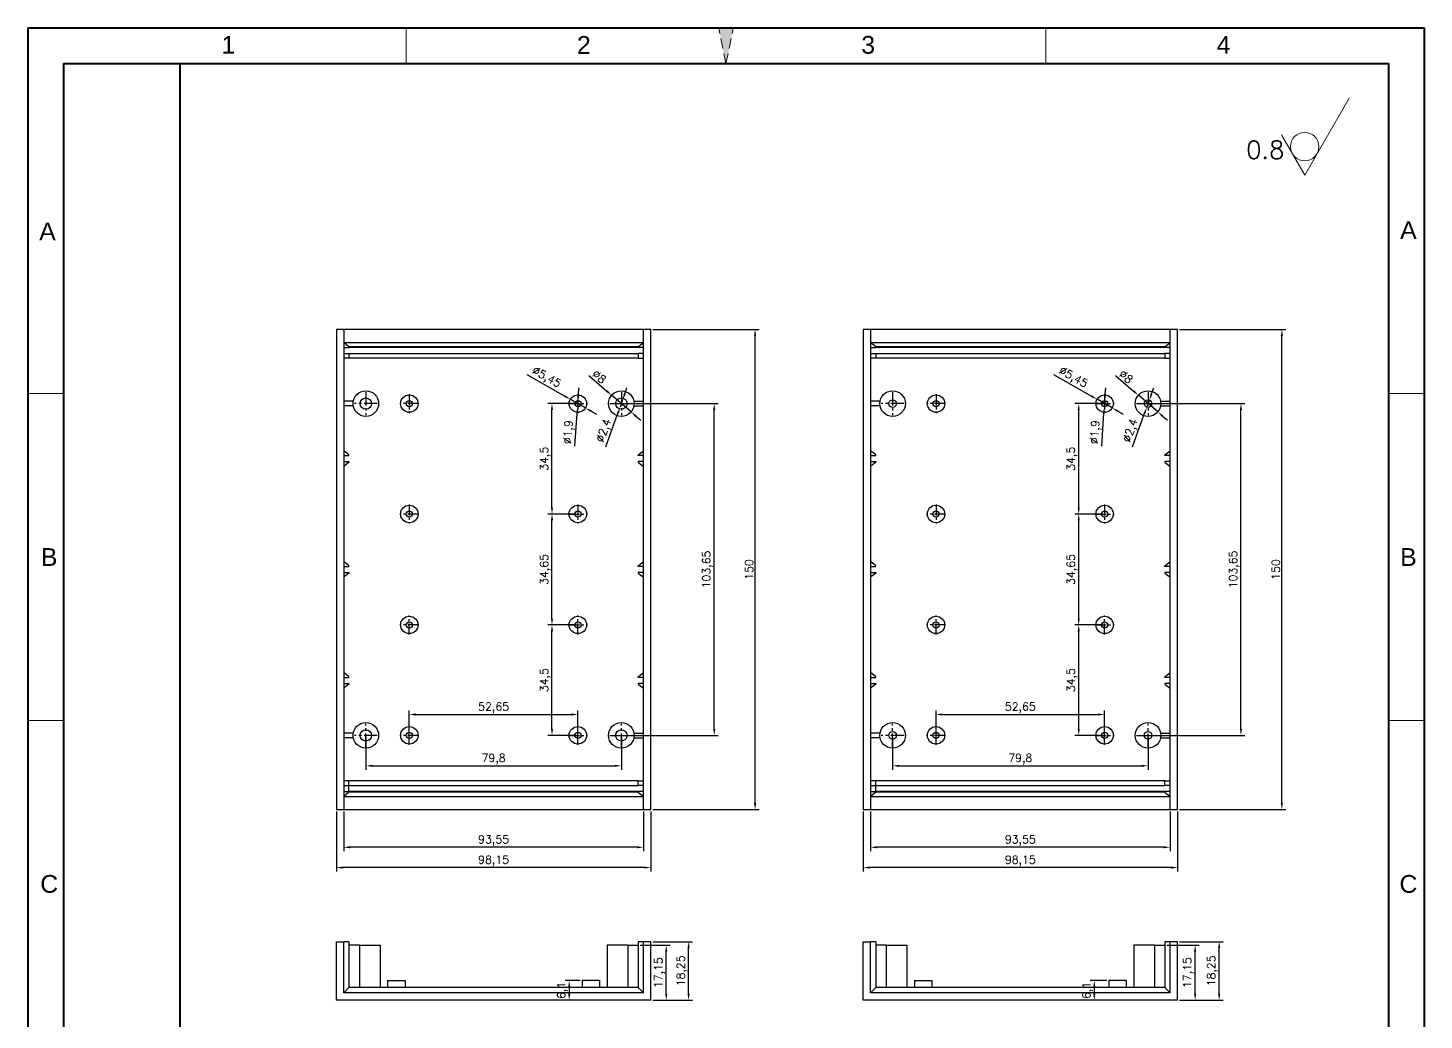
# Model space of a CAD drawing. Header units: millimetres. Extents: x 25729 to 26165, y -471 to 166.
# Drawn here: x 25729.3 to 26165.4, y -144.2 to 165.7 of the extents above; entities that cross this region are included whole.
import ezdxf
from ezdxf.enums import TextEntityAlignment as Align

# ---------------------------------------------------------------- set-up
doc = ezdxf.new("R2010")
doc.units = ezdxf.units.MM
for name, pattern in [('ACAD_ISO10W100', [18, 12, -3, 0, -3]), ('CENTER', [50.8, 31.75, -6.35, 6.35, -6.35]), ('HIDDEN2', [4.7625, 3.175, -1.5875])]:
    doc.linetypes.add(name, pattern=pattern)
for name, color, linetype, lineweight in [('dim', 82, 'Continuous', 9), ('图层1', 7, 'ACAD_ISO10W100', 15), ('图层4', 7, 'Continuous', 40), ('图层5', 7, 'HIDDEN2', 15), ('细实线', 3, 'Continuous', 18)]:
    doc.layers.add(name, color=color, linetype=linetype, lineweight=lineweight)
doc.layers.add('尺寸线', color=7, linetype='Continuous')
doc.styles.get("Standard").update_dxf_attribs({"font": 'txt', "bigfont": 'gbcbig.shx'})
doc.styles.add('样式 3', font='arial.ttf', dxfattribs={"height": 3.8})
doc.dimstyles.new('ISO-25', dxfattribs={"dimtxt": 2.5, "dimasz": 2.5, "dimexe": 1.25, "dimexo": 0.625, "dimtad": 1, "dimtxsty": 'Standard', "dimcen": 2.5, "dimadec": 0, "dimazin": 0, "dimtfac": 1, "dimtmove": 0, "dimatfit": 3, "dimfxl": 0, "dimarcsym": 0})

# ---------------------------------------------------------------- blocks, each defined once
blk = doc.blocks.new('*D1796')
at = {"layer": 'Defpoints', "color": 0, "transparency": 16777216}
for p in [(25923.81, 71.54), (25956.42, 71.54), (25923.81, -78.46)]:
    blk.add_point(p, dxfattribs=at)
at = {"layer": 'dim', "color": 0, "lineweight": -2, "transparency": 16777216}
for p, q in [((25924.44, 71.54), (25957.67, 71.54)), ((25956.42, -76.46), (25956.42, 69.54)), ((25924.44, -78.46), (25957.67, -78.46))]:
    blk.add_line(p, q, dxfattribs=at)
at = {"layer": 'dim', "color": 0, "transparency": 16777216}
for points in [[(25956.08, 69.54), (25956.75, 69.54), (25956.42, 71.54)], [(25956.08, -76.46), (25956.75, -76.46), (25956.42, -78.46)]]:
    blk.add_solid(points, dxfattribs=at)
at = {"layer": 'dim', "color": 0, "transparency": 16777216, "insert": (25954.54, -3.46), "char_height": 2.5, "attachment_point": 5, "rotation": 90}
blk.add_mtext('150', dxfattribs=at)
blk = doc.blocks.new('*D1797')
at = {"layer": 'Defpoints', "color": 0, "transparency": 16777216}
for p in [(25914.64, 48.37), (25943.65, 48.37), (25914.64, -55.28)]:
    blk.add_point(p, dxfattribs=at)
at = {"layer": 'dim', "color": 0, "lineweight": -2, "transparency": 16777216}
for p, q in [((25915.26, 48.37), (25944.9, 48.37)), ((25943.65, -53.28), (25943.65, 46.37)), ((25915.26, -55.28), (25944.9, -55.28))]:
    blk.add_line(p, q, dxfattribs=at)
at = {"layer": 'dim', "color": 0, "transparency": 16777216}
for points in [[(25943.31, 46.37), (25943.98, 46.37), (25943.65, 48.37)], [(25943.31, -53.28), (25943.98, -53.28), (25943.65, -55.28)]]:
    blk.add_solid(points, dxfattribs=at)
at = {"layer": 'dim', "color": 0, "transparency": 16777216, "insert": (25941.56, -3.46), "char_height": 2.5, "attachment_point": 5, "rotation": 90}
blk.add_mtext('103,65', dxfattribs=at)
blk = doc.blocks.new('*D1798')
at = {"layer": 'Defpoints', "color": 0, "transparency": 16777216}
for p in [(25892.97, -20.78), (25901.06, -20.78), (25901.06, -55.28)]:
    blk.add_point(p, dxfattribs=at)
at = {"layer": 'dim', "color": 0, "lineweight": -2, "transparency": 16777216}
for p, q in [((25900.44, -20.78), (25891.72, -20.78)), ((25892.97, -53.28), (25892.97, -22.78)), ((25900.44, -55.28), (25891.72, -55.28))]:
    blk.add_line(p, q, dxfattribs=at)
at = {"layer": 'dim', "color": 0, "transparency": 16777216}
for points in [[(25892.64, -22.78), (25893.31, -22.78), (25892.97, -20.78)], [(25892.64, -53.28), (25893.31, -53.28), (25892.97, -55.28)]]:
    blk.add_solid(points, dxfattribs=at)
at = {"layer": 'dim', "color": 0, "transparency": 16777216, "insert": (25890.89, -38.03), "char_height": 2.5, "attachment_point": 5, "rotation": 90}
blk.add_mtext('34,5', dxfattribs=at)
blk = doc.blocks.new('*D1799')
at = {"layer": 'Defpoints', "color": 0, "transparency": 16777216}
for p in [(25892.97, 13.87), (25901.06, 13.87), (25901.06, -20.78)]:
    blk.add_point(p, dxfattribs=at)
at = {"layer": 'dim', "color": 0, "lineweight": -2, "transparency": 16777216}
for p, q in [((25900.44, 13.87), (25891.72, 13.87)), ((25892.97, -18.78), (25892.97, 11.87)), ((25900.44, -20.78), (25891.72, -20.78))]:
    blk.add_line(p, q, dxfattribs=at)
at = {"layer": 'dim', "color": 0, "transparency": 16777216}
for points in [[(25892.64, 11.87), (25893.31, 11.87), (25892.97, 13.87)], [(25892.64, -18.78), (25893.31, -18.78), (25892.97, -20.78)]]:
    blk.add_solid(points, dxfattribs=at)
at = {"layer": 'dim', "color": 0, "transparency": 16777216, "insert": (25890.89, -3.46), "char_height": 2.5, "attachment_point": 5, "rotation": 90}
blk.add_mtext('34,65', dxfattribs=at)
blk = doc.blocks.new('*D1800')
at = {"layer": 'Defpoints', "color": 0, "transparency": 16777216}
for p in [(25892.97, 48.37), (25901.06, 48.37), (25901.06, 13.87)]:
    blk.add_point(p, dxfattribs=at)
at = {"layer": 'dim', "color": 0, "lineweight": -2, "transparency": 16777216}
for p, q in [((25900.44, 48.37), (25891.72, 48.37)), ((25892.97, 15.87), (25892.97, 46.37)), ((25900.44, 13.87), (25891.72, 13.87))]:
    blk.add_line(p, q, dxfattribs=at)
at = {"layer": 'dim', "color": 0, "transparency": 16777216}
for points in [[(25892.64, 46.37), (25893.31, 46.37), (25892.97, 48.37)], [(25892.64, 15.87), (25893.31, 15.87), (25892.97, 13.87)]]:
    blk.add_solid(points, dxfattribs=at)
at = {"layer": 'dim', "color": 0, "transparency": 16777216, "insert": (25890.89, 31.12), "char_height": 2.5, "attachment_point": 5, "rotation": 90}
blk.add_mtext('34,5', dxfattribs=at)
blk = doc.blocks.new('*D1801')
at = {"layer": 'Defpoints', "color": 0, "transparency": 16777216}
for p in [(25825.66, -78.46), (25923.81, -78.46), (25825.66, -96.59)]:
    blk.add_point(p, dxfattribs=at)
at = {"layer": 'dim', "color": 0, "lineweight": -2, "transparency": 16777216}
for p, q in [((25825.66, -79.08), (25825.66, -97.84)), ((25923.81, -79.08), (25923.81, -97.84)), ((25921.81, -96.59), (25827.66, -96.59))]:
    blk.add_line(p, q, dxfattribs=at)
at = {"layer": 'dim', "color": 0, "transparency": 16777216}
for points in [[(25827.66, -96.26), (25827.66, -96.92), (25825.66, -96.59)], [(25921.81, -96.26), (25921.81, -96.92), (25923.81, -96.59)]]:
    blk.add_solid(points, dxfattribs=at)
at = {"layer": 'dim', "color": 0, "transparency": 16777216, "insert": (25874.74, -94.51), "char_height": 2.5, "attachment_point": 5}
blk.add_mtext('98,15', dxfattribs=at)
blk = doc.blocks.new('*D1802')
at = {"layer": 'Defpoints', "color": 0, "transparency": 16777216}
for p in [(25827.96, -78.46), (25921.51, -78.46), (25827.96, -90.25)]:
    blk.add_point(p, dxfattribs=at)
at = {"layer": 'dim', "color": 0, "lineweight": -2, "transparency": 16777216}
for p, q in [((25827.96, -79.08), (25827.96, -91.5)), ((25921.51, -79.08), (25921.51, -91.5)), ((25919.51, -90.25), (25829.96, -90.25))]:
    blk.add_line(p, q, dxfattribs=at)
at = {"layer": 'dim', "color": 0, "transparency": 16777216}
for points in [[(25829.96, -89.91), (25829.96, -90.58), (25827.96, -90.25)], [(25919.51, -89.91), (25919.51, -90.58), (25921.51, -90.25)]]:
    blk.add_solid(points, dxfattribs=at)
at = {"layer": 'dim', "color": 0, "transparency": 16777216, "insert": (25874.74, -88.16), "char_height": 2.5, "attachment_point": 5}
blk.add_mtext('93,55', dxfattribs=at)
blk = doc.blocks.new('*D1803')
at = {"layer": 'Defpoints', "color": 0, "transparency": 16777216}
for p in [(25834.84, -55.28), (25914.64, -55.28), (25914.64, -64.8)]:
    blk.add_point(p, dxfattribs=at)
at = {"layer": 'dim', "color": 0, "lineweight": -2, "transparency": 16777216}
for p, q in [((25834.84, -55.91), (25834.84, -66.05)), ((25914.64, -55.91), (25914.64, -66.05)), ((25836.84, -64.8), (25912.64, -64.8))]:
    blk.add_line(p, q, dxfattribs=at)
at = {"layer": 'dim', "color": 0, "transparency": 16777216}
for points in [[(25836.84, -64.47), (25836.84, -65.13), (25834.84, -64.8)], [(25912.64, -64.47), (25912.64, -65.13), (25914.64, -64.8)]]:
    blk.add_solid(points, dxfattribs=at)
at = {"layer": 'dim', "color": 0, "transparency": 16777216, "insert": (25874.74, -62.72), "char_height": 2.5, "attachment_point": 5}
blk.add_mtext('79,8', dxfattribs=at)
blk = doc.blocks.new('*D1804')
at = {"layer": 'Defpoints', "color": 0, "transparency": 16777216}
for p in [(25901.06, -48.76), (25848.41, -55.28), (25901.06, -55.28)]:
    blk.add_point(p, dxfattribs=at)
at = {"layer": 'dim', "color": 0, "lineweight": -2, "transparency": 16777216}
for p, q in [((25848.41, -54.66), (25848.41, -47.51)), ((25901.06, -54.66), (25901.06, -47.51)), ((25850.41, -48.76), (25899.06, -48.76))]:
    blk.add_line(p, q, dxfattribs=at)
at = {"layer": 'dim', "color": 0, "transparency": 16777216}
for points in [[(25850.41, -48.42), (25850.41, -49.09), (25848.41, -48.76)], [(25899.06, -48.42), (25899.06, -49.09), (25901.06, -48.76)]]:
    blk.add_solid(points, dxfattribs=at)
at = {"layer": 'dim', "color": 0, "transparency": 16777216, "insert": (25874.74, -46.67), "char_height": 2.5, "attachment_point": 5}
blk.add_mtext('52,65', dxfattribs=at)
blk = doc.blocks.new('*D1805')
at = {"layer": 'Defpoints', "color": 0, "transparency": 16777216}
for p in [(25923.81, -119.75), (25935.64, -119.75), (25923.81, -138)]:
    blk.add_point(p, dxfattribs=at)
at = {"layer": 'dim', "color": 0, "lineweight": -2, "transparency": 16777216}
for p, q in [((25924.44, -119.75), (25936.89, -119.75)), ((25935.64, -136), (25935.64, -121.75)), ((25924.44, -138), (25936.89, -138))]:
    blk.add_line(p, q, dxfattribs=at)
at = {"layer": 'dim', "color": 0, "transparency": 16777216}
for points in [[(25935.31, -121.75), (25935.98, -121.75), (25935.64, -119.75)], [(25935.31, -136), (25935.98, -136), (25935.64, -138)]]:
    blk.add_solid(points, dxfattribs=at)
at = {"layer": 'dim', "color": 0, "transparency": 16777216, "insert": (25933.56, -128.87), "char_height": 2.5, "attachment_point": 5, "rotation": 90}
blk.add_mtext('18,25', dxfattribs=at)
blk = doc.blocks.new('*D1806')
at = {"layer": 'Defpoints', "color": 0, "transparency": 16777216}
for p in [(25919.91, -120.85), (25928.66, -120.85), (25923.81, -138)]:
    blk.add_point(p, dxfattribs=at)
at = {"layer": 'dim', "color": 0, "lineweight": -2, "transparency": 16777216}
for p, q in [((25920.54, -120.85), (25929.91, -120.85)), ((25928.66, -136), (25928.66, -122.85)), ((25924.44, -138), (25929.91, -138))]:
    blk.add_line(p, q, dxfattribs=at)
at = {"layer": 'dim', "color": 0, "transparency": 16777216}
for points in [[(25928.32, -122.85), (25928.99, -122.85), (25928.66, -120.85)], [(25928.32, -136), (25928.99, -136), (25928.66, -138)]]:
    blk.add_solid(points, dxfattribs=at)
at = {"layer": 'dim', "color": 0, "transparency": 16777216, "insert": (25926.57, -129.42), "char_height": 2.5, "attachment_point": 5, "rotation": 90}
blk.add_mtext('17,15', dxfattribs=at)
blk = doc.blocks.new('*D1807')
at = {"layer": 'Defpoints', "color": 0, "transparency": 16777216}
for p in [(25902.39, -131.9), (25898.35, -138), (25902.39, -138)]:
    blk.add_point(p, dxfattribs=at)
at = {"layer": 'dim', "color": 0, "lineweight": -2, "transparency": 16777216}
for p, q in [((25901.76, -131.9), (25897.1, -131.9)), ((25898.35, -133.9), (25898.35, -136)), ((25901.76, -138), (25897.1, -138))]:
    blk.add_line(p, q, dxfattribs=at)
at = {"layer": 'dim', "color": 0, "transparency": 16777216}
for points in [[(25898.02, -133.9), (25898.68, -133.9), (25898.35, -131.9)], [(25898.02, -136), (25898.68, -136), (25898.35, -138)]]:
    blk.add_solid(points, dxfattribs=at)
at = {"layer": 'dim', "color": 0, "transparency": 16777216, "insert": (25896.27, -134.95), "char_height": 2.5, "attachment_point": 5, "rotation": 90}
blk.add_mtext('6,1', dxfattribs=at)
blk = doc.blocks.new('*D1808')
at = {"layer": 'Defpoints', "color": 0, "transparency": 16777216}
for p in [(26088.33, -119.75), (26101.35, -119.75), (26088.33, -138)]:
    blk.add_point(p, dxfattribs=at)
at = {"layer": 'dim', "color": 0, "lineweight": -2, "transparency": 16777216}
for p, q in [((26088.95, -119.75), (26102.6, -119.75)), ((26101.35, -136), (26101.35, -121.75)), ((26088.95, -138), (26102.6, -138))]:
    blk.add_line(p, q, dxfattribs=at)
at = {"layer": 'dim', "color": 0, "transparency": 16777216}
for points in [[(26101.02, -121.75), (26101.69, -121.75), (26101.35, -119.75)], [(26101.02, -136), (26101.69, -136), (26101.35, -138)]]:
    blk.add_solid(points, dxfattribs=at)
at = {"layer": 'dim', "color": 0, "transparency": 16777216, "insert": (26099.27, -128.87), "char_height": 2.5, "attachment_point": 5, "rotation": 90}
blk.add_mtext('18,25', dxfattribs=at)
blk = doc.blocks.new('*D1809')
at = {"layer": 'Defpoints', "color": 0, "transparency": 16777216}
for p in [(26084.43, -120.85), (26093.85, -120.85), (26088.33, -138)]:
    blk.add_point(p, dxfattribs=at)
at = {"layer": 'dim', "color": 0, "lineweight": -2, "transparency": 16777216}
for p, q in [((26085.05, -120.85), (26095.1, -120.85)), ((26093.85, -136), (26093.85, -122.85)), ((26088.95, -138), (26095.1, -138))]:
    blk.add_line(p, q, dxfattribs=at)
at = {"layer": 'dim', "color": 0, "transparency": 16777216}
for points in [[(26093.51, -122.85), (26094.18, -122.85), (26093.85, -120.85)], [(26093.51, -136), (26094.18, -136), (26093.85, -138)]]:
    blk.add_solid(points, dxfattribs=at)
at = {"layer": 'dim', "color": 0, "transparency": 16777216, "insert": (26091.76, -129.42), "char_height": 2.5, "attachment_point": 5, "rotation": 90}
blk.add_mtext('17,15', dxfattribs=at)
blk = doc.blocks.new('*D1810')
at = {"layer": 'Defpoints', "color": 0, "transparency": 16777216}
for p in [(26066.9, -131.9), (26062.36, -138), (26066.9, -138)]:
    blk.add_point(p, dxfattribs=at)
at = {"layer": 'dim', "color": 0, "lineweight": -2, "transparency": 16777216}
for p, q in [((26066.28, -131.9), (26061.11, -131.9)), ((26062.36, -133.9), (26062.36, -136)), ((26066.28, -138), (26061.11, -138))]:
    blk.add_line(p, q, dxfattribs=at)
at = {"layer": 'dim', "color": 0, "transparency": 16777216}
for points in [[(26062.03, -133.9), (26062.7, -133.9), (26062.36, -131.9)], [(26062.03, -136), (26062.7, -136), (26062.36, -138)]]:
    blk.add_solid(points, dxfattribs=at)
at = {"layer": 'dim', "color": 0, "transparency": 16777216, "insert": (26060.28, -134.95), "char_height": 2.5, "attachment_point": 5, "rotation": 90}
blk.add_mtext('6,1', dxfattribs=at)
blk = doc.blocks.new('*D1825')
at = {"layer": 'Defpoints', "color": 0, "transparency": 16777216}
for p in [(26088.33, 71.54), (26120.94, 71.54), (26088.33, -78.46)]:
    blk.add_point(p, dxfattribs=at)
at = {"layer": 'dim', "color": 0, "lineweight": -2, "transparency": 16777216}
for p, q in [((26088.95, 71.54), (26122.19, 71.54)), ((26120.94, -76.46), (26120.94, 69.54)), ((26088.95, -78.46), (26122.19, -78.46))]:
    blk.add_line(p, q, dxfattribs=at)
at = {"layer": 'dim', "color": 0, "transparency": 16777216}
for points in [[(26120.6, 69.54), (26121.27, 69.54), (26120.94, 71.54)], [(26120.6, -76.46), (26121.27, -76.46), (26120.94, -78.46)]]:
    blk.add_solid(points, dxfattribs=at)
at = {"layer": 'dim', "color": 0, "transparency": 16777216, "insert": (26119.06, -3.46), "char_height": 2.5, "attachment_point": 5, "rotation": 90}
blk.add_mtext('150', dxfattribs=at)
blk = doc.blocks.new('*D1826')
at = {"layer": 'Defpoints', "color": 0, "transparency": 16777216}
for p in [(26079.15, 48.37), (26108.17, 48.37), (26079.15, -55.28)]:
    blk.add_point(p, dxfattribs=at)
at = {"layer": 'dim', "color": 0, "lineweight": -2, "transparency": 16777216}
for p, q in [((26079.78, 48.37), (26109.42, 48.37)), ((26108.17, -53.28), (26108.17, 46.37)), ((26079.78, -55.28), (26109.42, -55.28))]:
    blk.add_line(p, q, dxfattribs=at)
at = {"layer": 'dim', "color": 0, "transparency": 16777216}
for points in [[(26107.83, 46.37), (26108.5, 46.37), (26108.17, 48.37)], [(26107.83, -53.28), (26108.5, -53.28), (26108.17, -55.28)]]:
    blk.add_solid(points, dxfattribs=at)
at = {"layer": 'dim', "color": 0, "transparency": 16777216, "insert": (26106.08, -3.46), "char_height": 2.5, "attachment_point": 5, "rotation": 90}
blk.add_mtext('103,65', dxfattribs=at)
blk = doc.blocks.new('*D1827')
at = {"layer": 'Defpoints', "color": 0, "transparency": 16777216}
for p in [(26057.49, -20.78), (26065.58, -20.78), (26065.58, -55.28)]:
    blk.add_point(p, dxfattribs=at)
at = {"layer": 'dim', "color": 0, "lineweight": -2, "transparency": 16777216}
for p, q in [((26064.95, -20.78), (26056.24, -20.78)), ((26057.49, -53.28), (26057.49, -22.78)), ((26064.95, -55.28), (26056.24, -55.28))]:
    blk.add_line(p, q, dxfattribs=at)
at = {"layer": 'dim', "color": 0, "transparency": 16777216}
for points in [[(26057.16, -22.78), (26057.83, -22.78), (26057.49, -20.78)], [(26057.16, -53.28), (26057.83, -53.28), (26057.49, -55.28)]]:
    blk.add_solid(points, dxfattribs=at)
at = {"layer": 'dim', "color": 0, "transparency": 16777216, "insert": (26055.41, -38.03), "char_height": 2.5, "attachment_point": 5, "rotation": 90}
blk.add_mtext('34,5', dxfattribs=at)
blk = doc.blocks.new('*D1828')
at = {"layer": 'Defpoints', "color": 0, "transparency": 16777216}
for p in [(26057.49, 13.87), (26065.58, 13.87), (26065.58, -20.78)]:
    blk.add_point(p, dxfattribs=at)
at = {"layer": 'dim', "color": 0, "lineweight": -2, "transparency": 16777216}
for p, q in [((26064.95, 13.87), (26056.24, 13.87)), ((26057.49, -18.78), (26057.49, 11.87)), ((26064.95, -20.78), (26056.24, -20.78))]:
    blk.add_line(p, q, dxfattribs=at)
at = {"layer": 'dim', "color": 0, "transparency": 16777216}
for points in [[(26057.16, 11.87), (26057.83, 11.87), (26057.49, 13.87)], [(26057.16, -18.78), (26057.83, -18.78), (26057.49, -20.78)]]:
    blk.add_solid(points, dxfattribs=at)
at = {"layer": 'dim', "color": 0, "transparency": 16777216, "insert": (26055.41, -3.46), "char_height": 2.5, "attachment_point": 5, "rotation": 90}
blk.add_mtext('34,65', dxfattribs=at)
blk = doc.blocks.new('*D1829')
at = {"layer": 'Defpoints', "color": 0, "transparency": 16777216}
for p in [(26057.49, 48.37), (26065.58, 48.37), (26065.58, 13.87)]:
    blk.add_point(p, dxfattribs=at)
at = {"layer": 'dim', "color": 0, "lineweight": -2, "transparency": 16777216}
for p, q in [((26064.95, 48.37), (26056.24, 48.37)), ((26057.49, 15.87), (26057.49, 46.37)), ((26064.95, 13.87), (26056.24, 13.87))]:
    blk.add_line(p, q, dxfattribs=at)
at = {"layer": 'dim', "color": 0, "transparency": 16777216}
for points in [[(26057.16, 46.37), (26057.83, 46.37), (26057.49, 48.37)], [(26057.16, 15.87), (26057.83, 15.87), (26057.49, 13.87)]]:
    blk.add_solid(points, dxfattribs=at)
at = {"layer": 'dim', "color": 0, "transparency": 16777216, "insert": (26055.41, 31.12), "char_height": 2.5, "attachment_point": 5, "rotation": 90}
blk.add_mtext('34,5', dxfattribs=at)
blk = doc.blocks.new('*D1830')
at = {"layer": 'Defpoints', "color": 0, "transparency": 16777216}
for p in [(25990.18, -78.46), (26088.33, -78.46), (25990.18, -96.59)]:
    blk.add_point(p, dxfattribs=at)
at = {"layer": 'dim', "color": 0, "lineweight": -2, "transparency": 16777216}
for p, q in [((25990.18, -79.08), (25990.18, -97.84)), ((26088.33, -79.08), (26088.33, -97.84)), ((26086.33, -96.59), (25992.18, -96.59))]:
    blk.add_line(p, q, dxfattribs=at)
at = {"layer": 'dim', "color": 0, "transparency": 16777216}
for points in [[(25992.18, -96.26), (25992.18, -96.92), (25990.18, -96.59)], [(26086.33, -96.26), (26086.33, -96.92), (26088.33, -96.59)]]:
    blk.add_solid(points, dxfattribs=at)
at = {"layer": 'dim', "color": 0, "transparency": 16777216, "insert": (26039.25, -94.51), "char_height": 2.5, "attachment_point": 5}
blk.add_mtext('98,15', dxfattribs=at)
blk = doc.blocks.new('*D1831')
at = {"layer": 'Defpoints', "color": 0, "transparency": 16777216}
for p in [(25992.48, -78.46), (26086.03, -78.46), (25992.48, -90.25)]:
    blk.add_point(p, dxfattribs=at)
at = {"layer": 'dim', "color": 0, "lineweight": -2, "transparency": 16777216}
for p, q in [((25992.48, -79.08), (25992.48, -91.5)), ((26086.03, -79.08), (26086.03, -91.5)), ((26084.03, -90.25), (25994.48, -90.25))]:
    blk.add_line(p, q, dxfattribs=at)
at = {"layer": 'dim', "color": 0, "transparency": 16777216}
for points in [[(25994.48, -89.91), (25994.48, -90.58), (25992.48, -90.25)], [(26084.03, -89.91), (26084.03, -90.58), (26086.03, -90.25)]]:
    blk.add_solid(points, dxfattribs=at)
at = {"layer": 'dim', "color": 0, "transparency": 16777216, "insert": (26039.25, -88.16), "char_height": 2.5, "attachment_point": 5}
blk.add_mtext('93,55', dxfattribs=at)
blk = doc.blocks.new('*D1832')
at = {"layer": 'Defpoints', "color": 0, "transparency": 16777216}
for p in [(25999.35, -55.28), (26079.15, -55.28), (26079.15, -64.8)]:
    blk.add_point(p, dxfattribs=at)
at = {"layer": 'dim', "color": 0, "lineweight": -2, "transparency": 16777216}
for p, q in [((25999.35, -55.91), (25999.35, -66.05)), ((26079.15, -55.91), (26079.15, -66.05)), ((26001.35, -64.8), (26077.15, -64.8))]:
    blk.add_line(p, q, dxfattribs=at)
at = {"layer": 'dim', "color": 0, "transparency": 16777216}
for points in [[(26001.35, -64.47), (26001.35, -65.13), (25999.35, -64.8)], [(26077.15, -64.47), (26077.15, -65.13), (26079.15, -64.8)]]:
    blk.add_solid(points, dxfattribs=at)
at = {"layer": 'dim', "color": 0, "transparency": 16777216, "insert": (26039.25, -62.72), "char_height": 2.5, "attachment_point": 5}
blk.add_mtext('79,8', dxfattribs=at)
blk = doc.blocks.new('*D1833')
at = {"layer": 'Defpoints', "color": 0, "transparency": 16777216}
for p in [(26065.58, -48.76), (26012.93, -55.28), (26065.58, -55.28)]:
    blk.add_point(p, dxfattribs=at)
at = {"layer": 'dim', "color": 0, "lineweight": -2, "transparency": 16777216}
for p, q in [((26012.93, -54.66), (26012.93, -47.51)), ((26065.58, -54.66), (26065.58, -47.51)), ((26014.93, -48.76), (26063.58, -48.76))]:
    blk.add_line(p, q, dxfattribs=at)
at = {"layer": 'dim', "color": 0, "transparency": 16777216}
for points in [[(26014.93, -48.42), (26014.93, -49.09), (26012.93, -48.76)], [(26063.58, -48.42), (26063.58, -49.09), (26065.58, -48.76)]]:
    blk.add_solid(points, dxfattribs=at)
at = {"layer": 'dim', "color": 0, "transparency": 16777216, "insert": (26039.25, -46.67), "char_height": 2.5, "attachment_point": 5}
blk.add_mtext('52,65', dxfattribs=at)
blk = doc.blocks.new('*D1834')
at = {"layer": 'Defpoints', "color": 0, "transparency": 16777216}
for p in [(26076.12, 50.98), (26082.19, 45.76)]:
    blk.add_point(p, dxfattribs=at)
at = {"layer": 'dim', "color": 0, "lineweight": -2, "transparency": 16777216}
for p, q in [((26068.99, 57.12), (26074.61, 52.28)), ((26082.19, 45.76), (26076.12, 50.98)), ((26083.7, 44.46), (26085.22, 43.15))]:
    blk.add_line(p, q, dxfattribs=at)
at = {"layer": 'dim', "color": 0, "transparency": 16777216}
for points in [[(26074.82, 52.54), (26074.39, 52.03), (26076.12, 50.98)], [(26083.92, 44.71), (26083.49, 44.2), (26082.19, 45.76)]]:
    blk.add_solid(points, dxfattribs=at)
at = {"layer": 'dim', "color": 0, "transparency": 16777216, "insert": (26072.26, 56.78), "char_height": 2.5, "attachment_point": 5, "rotation": 319.2863}
blk.add_mtext('∅8', dxfattribs=at)
blk = doc.blocks.new('*D1835')
at = {"layer": 'Defpoints', "color": 0, "transparency": 16777216}
for p in [(26079.56, 49.5), (26078.75, 47.24)]:
    blk.add_point(p, dxfattribs=at)
at = {"layer": 'dim', "color": 0, "lineweight": -2, "transparency": 16777216}
for p, q in [((26080.23, 51.38), (26080.9, 53.27)), ((26079.56, 49.5), (26078.75, 47.24)), ((26074.32, 34.84), (26078.08, 45.36))]:
    blk.add_line(p, q, dxfattribs=at)
at = {"layer": 'dim', "color": 0, "transparency": 16777216}
for points in [[(26079.92, 51.5), (26080.55, 51.27), (26079.56, 49.5)], [(26077.76, 45.47), (26078.39, 45.24), (26078.75, 47.24)]]:
    blk.add_solid(points, dxfattribs=at)
at = {"layer": 'dim', "color": 0, "transparency": 16777216, "insert": (26073.9, 39.86), "char_height": 2.5, "attachment_point": 5, "rotation": 70.347}
blk.add_mtext('∅2,4', dxfattribs=at)
blk = doc.blocks.new('*D1836')
at = {"layer": 'Defpoints', "color": 0, "transparency": 16777216}
for p in [(26063.21, 49.72), (26067.95, 47.02)]:
    blk.add_point(p, dxfattribs=at)
at = {"layer": 'dim', "color": 0, "lineweight": -2, "transparency": 16777216}
for p, q in [((26049.6, 57.47), (26061.47, 50.71)), ((26067.95, 47.02), (26063.21, 49.72)), ((26069.69, 46.03), (26071.42, 45.04))]:
    blk.add_line(p, q, dxfattribs=at)
at = {"layer": 'dim', "color": 0, "transparency": 16777216}
for points in [[(26061.64, 51), (26061.31, 50.42), (26063.21, 49.72)], [(26069.85, 46.32), (26069.52, 45.74), (26067.95, 47.02)]]:
    blk.add_solid(points, dxfattribs=at)
at = {"layer": 'dim', "color": 0, "transparency": 16777216, "insert": (26055.7, 56.39), "char_height": 2.5, "attachment_point": 5, "rotation": 330.3558}
blk.add_mtext('∅5,45', dxfattribs=at)
blk = doc.blocks.new('*D1837')
at = {"layer": 'Defpoints', "color": 0, "transparency": 16777216}
for p in [(26065.65, 49.32), (26065.51, 47.42)]:
    blk.add_point(p, dxfattribs=at)
at = {"layer": 'dim', "color": 0, "lineweight": -2, "transparency": 16777216}
for p, q in [((26065.78, 51.31), (26065.92, 53.31)), ((26065.65, 49.32), (26065.51, 47.42)), ((26064.67, 35.12), (26065.38, 45.43))]:
    blk.add_line(p, q, dxfattribs=at)
at = {"layer": 'dim', "color": 0, "transparency": 16777216}
for points in [[(26065.45, 51.34), (26066.12, 51.29), (26065.65, 49.32)], [(26065.04, 45.45), (26065.71, 45.4), (26065.51, 47.42)]]:
    blk.add_solid(points, dxfattribs=at)
at = {"layer": 'dim', "color": 0, "transparency": 16777216, "insert": (26062.87, 39.42), "char_height": 2.5, "attachment_point": 5, "rotation": 86.0512}
blk.add_mtext('∅1,9', dxfattribs=at)
blk = doc.blocks.new('*D1838')
at = {"layer": 'Defpoints', "color": 0, "transparency": 16777216}
for p in [(25911.6, 50.98), (25917.67, 45.76)]:
    blk.add_point(p, dxfattribs=at)
at = {"layer": 'dim', "color": 0, "lineweight": -2, "transparency": 16777216}
for p, q in [((25904.47, 57.12), (25910.09, 52.28)), ((25917.67, 45.76), (25911.6, 50.98)), ((25919.18, 44.46), (25920.7, 43.15))]:
    blk.add_line(p, q, dxfattribs=at)
at = {"layer": 'dim', "color": 0, "transparency": 16777216}
for points in [[(25910.3, 52.54), (25909.87, 52.03), (25911.6, 50.98)], [(25919.4, 44.71), (25918.97, 44.2), (25917.67, 45.76)]]:
    blk.add_solid(points, dxfattribs=at)
at = {"layer": 'dim', "color": 0, "transparency": 16777216, "insert": (25907.74, 56.78), "char_height": 2.5, "attachment_point": 5, "rotation": 319.2863}
blk.add_mtext('∅8', dxfattribs=at)
blk = doc.blocks.new('*D1839')
at = {"layer": 'Defpoints', "color": 0, "transparency": 16777216}
for p in [(25915.04, 49.5), (25914.23, 47.24)]:
    blk.add_point(p, dxfattribs=at)
at = {"layer": 'dim', "color": 0, "lineweight": -2, "transparency": 16777216}
for p, q in [((25915.71, 51.38), (25916.38, 53.27)), ((25915.04, 49.5), (25914.23, 47.24)), ((25909.8, 34.84), (25913.56, 45.36))]:
    blk.add_line(p, q, dxfattribs=at)
at = {"layer": 'dim', "color": 0, "transparency": 16777216}
for points in [[(25915.4, 51.5), (25916.03, 51.27), (25915.04, 49.5)], [(25913.25, 45.47), (25913.87, 45.24), (25914.23, 47.24)]]:
    blk.add_solid(points, dxfattribs=at)
at = {"layer": 'dim', "color": 0, "transparency": 16777216, "insert": (25909.38, 39.86), "char_height": 2.5, "attachment_point": 5, "rotation": 70.347}
blk.add_mtext('∅2,4', dxfattribs=at)
blk = doc.blocks.new('*D1840')
at = {"layer": 'Defpoints', "color": 0, "transparency": 16777216}
for p in [(25898.69, 49.72), (25903.43, 47.02)]:
    blk.add_point(p, dxfattribs=at)
at = {"layer": 'dim', "color": 0, "lineweight": -2, "transparency": 16777216}
for p, q in [((25885.08, 57.47), (25896.95, 50.71)), ((25903.43, 47.02), (25898.69, 49.72)), ((25905.17, 46.03), (25906.91, 45.04))]:
    blk.add_line(p, q, dxfattribs=at)
at = {"layer": 'dim', "color": 0, "transparency": 16777216}
for points in [[(25897.12, 51), (25896.79, 50.42), (25898.69, 49.72)], [(25905.33, 46.32), (25905, 45.74), (25903.43, 47.02)]]:
    blk.add_solid(points, dxfattribs=at)
at = {"layer": 'dim', "color": 0, "transparency": 16777216, "insert": (25891.18, 56.39), "char_height": 2.5, "attachment_point": 5, "rotation": 330.3558}
blk.add_mtext('∅5,45', dxfattribs=at)
blk = doc.blocks.new('*D1841')
at = {"layer": 'Defpoints', "color": 0, "transparency": 16777216}
for p in [(25901.13, 49.32), (25900.99, 47.42)]:
    blk.add_point(p, dxfattribs=at)
at = {"layer": 'dim', "color": 0, "lineweight": -2, "transparency": 16777216}
for p, q in [((25901.26, 51.31), (25901.4, 53.31)), ((25901.13, 49.32), (25900.99, 47.42)), ((25900.15, 35.12), (25900.86, 45.43))]:
    blk.add_line(p, q, dxfattribs=at)
at = {"layer": 'dim', "color": 0, "transparency": 16777216}
for points in [[(25900.93, 51.34), (25901.6, 51.29), (25901.13, 49.32)], [(25900.52, 45.45), (25901.19, 45.4), (25900.99, 47.42)]]:
    blk.add_solid(points, dxfattribs=at)
at = {"layer": 'dim', "color": 0, "transparency": 16777216, "insert": (25898.35, 39.42), "char_height": 2.5, "attachment_point": 5, "rotation": 86.0512}
blk.add_mtext('∅1,9', dxfattribs=at)

msp = doc.modelspace()

# ---------------------------------------------------------------- hatches: boundary and pattern name
at = {"layer": '图层5'}
msp.add_hatch(color=0, dxfattribs=at).paths.add_polyline_path([(25947.323, 154.643), (25945.038, 165.744), (25949.608, 165.744)])

# ---------------------------------------------------------------- linework, layer by layer
for p, q in [((25923.81, 71.545), (25825.66, 71.545)), ((25825.66, 71.545), (25825.66, -78.455)), ((25827.96, 71.545), (25827.96, -78.455)), ((25921.51, -78.455), (25921.51, 71.545)), ((25923.81, -78.455), (25923.81, 71.545)), ((26088.33, 71.545), (25990.18, 71.545)), ((25990.18, 71.545), (25990.18, -78.455)), ((25992.48, 71.545), (25992.48, -78.455)), ((26086.03, -78.455), (26086.03, 71.545)), ((26088.33, -78.455), (26088.33, 71.545)), ((25829.56, 66.145), (25827.96, 67.445)), ((25827.96, 67.445), (25921.51, 67.445)), ((25827.96, 65.945), (25829.56, 65.945)), ((25829.56, 65.945), (25829.56, 66.145)), ((25919.91, 66.145), (25829.56, 66.145)), ((25919.91, 65.945), (25829.56, 65.945)), ((25919.91, 66.145), (25921.51, 67.445)), ((25919.91, 65.945), (25919.91, 66.145)), ((25921.51, 65.945), (25919.91, 65.945)), ((25994.08, 66.145), (25992.48, 67.445)), ((25992.48, 67.445), (26086.03, 67.445)), ((25992.48, 65.945), (25994.08, 65.945)), ((25994.08, 65.945), (25994.08, 66.145)), ((26084.43, 66.145), (25994.08, 66.145)), ((26084.43, 65.945), (25994.08, 65.945)), ((26084.43, 66.145), (26086.03, 67.445)), ((26084.43, 65.945), (26084.43, 66.145)), ((26086.03, 65.945), (26084.43, 65.945)), ((25827.96, 64.045), (25829.56, 64.045)), ((25829.56, 62.545), (25827.96, 62.545)), ((25829.56, 64.045), (25829.56, 62.545)), ((25829.56, 64.045), (25919.91, 64.045)), ((25919.91, 62.545), (25829.56, 62.545)), ((25921.51, 64.045), (25919.91, 64.045)), ((25919.91, 64.045), (25919.91, 62.545)), ((25919.91, 62.545), (25921.51, 62.545)), ((25992.48, 64.045), (25994.08, 64.045)), ((25994.08, 62.545), (25992.48, 62.545)), ((25994.08, 64.045), (25994.08, 62.545)), ((25994.08, 64.045), (26084.43, 64.045)), ((26084.43, 62.545), (25994.08, 62.545)), ((26086.03, 64.045), (26084.43, 64.045)), ((26084.43, 64.045), (26084.43, 62.545)), ((26084.43, 62.545), (26086.03, 62.545)), ((25830.902, 49.095), (25827.96, 49.095)), ((25918.569, 49.095), (25921.51, 49.095)), ((25995.421, 49.095), (25992.48, 49.095)), ((26083.089, 49.095), (26086.03, 49.095)), ((25830.902, 47.645), (25827.96, 47.645)), ((25918.569, 47.645), (25921.51, 47.645)), ((25995.421, 47.645), (25992.48, 47.645)), ((26083.089, 47.645), (26086.03, 47.645)), ((25829.56, 32.345), (25827.96, 33.645)), ((25827.96, 32.145), (25829.56, 32.145)), ((25829.56, 32.145), (25829.56, 32.345)), ((25919.91, 32.345), (25921.51, 33.645)), ((25919.91, 32.145), (25919.91, 32.345)), ((25921.51, 32.145), (25919.91, 32.145)), ((25994.08, 32.345), (25992.48, 33.645)), ((25992.48, 32.145), (25994.08, 32.145)), ((25994.08, 32.145), (25994.08, 32.345)), ((26084.43, 32.345), (26086.03, 33.645)), ((26084.43, 32.145), (26084.43, 32.345)), ((26086.03, 32.145), (26084.43, 32.145)), ((25827.96, 30.245), (25829.56, 30.245)), ((25829.56, 30.045), (25827.96, 28.745)), ((25829.56, 30.245), (25829.56, 30.045)), ((25921.51, 30.245), (25919.91, 30.245)), ((25919.91, 30.245), (25919.91, 30.045)), ((25919.91, 30.045), (25921.51, 28.745)), ((25992.48, 30.245), (25994.08, 30.245)), ((25994.08, 30.045), (25992.48, 28.745)), ((25994.08, 30.245), (25994.08, 30.045)), ((26086.03, 30.245), (26084.43, 30.245)), ((26084.43, 30.245), (26084.43, 30.045)), ((26084.43, 30.045), (26086.03, 28.745)), ((25829.56, -2.305), (25827.96, -1.005)), ((25827.96, -2.505), (25829.56, -2.505)), ((25829.56, -2.505), (25829.56, -2.305)), ((25919.91, -2.305), (25921.51, -1.005)), ((25919.91, -2.505), (25919.91, -2.305)), ((25921.51, -2.505), (25919.91, -2.505)), ((25994.08, -2.305), (25992.48, -1.005)), ((25992.48, -2.505), (25994.08, -2.505)), ((25994.08, -2.505), (25994.08, -2.305)), ((26084.43, -2.305), (26086.03, -1.005)), ((26084.43, -2.505), (26084.43, -2.305)), ((26086.03, -2.505), (26084.43, -2.505)), ((25827.96, -4.405), (25829.56, -4.405)), ((25829.56, -4.605), (25827.96, -5.905)), ((25829.56, -4.405), (25829.56, -4.605)), ((25921.51, -4.405), (25919.91, -4.405)), ((25919.91, -4.405), (25919.91, -4.605)), ((25919.91, -4.605), (25921.51, -5.905)), ((25992.48, -4.405), (25994.08, -4.405)), ((25994.08, -4.605), (25992.48, -5.905)), ((25994.08, -4.405), (25994.08, -4.605)), ((26086.03, -4.405), (26084.43, -4.405)), ((26084.43, -4.405), (26084.43, -4.605)), ((26084.43, -4.605), (26086.03, -5.905)), ((25829.56, -36.955), (25827.96, -35.655)), ((25827.96, -37.155), (25829.56, -37.155)), ((25827.96, -39.055), (25829.56, -39.055)), ((25829.56, -37.155), (25829.56, -36.955)), ((25829.56, -39.055), (25829.56, -39.255)), ((25919.91, -36.955), (25921.51, -35.655)), ((25919.91, -37.155), (25919.91, -36.955)), ((25921.51, -37.155), (25919.91, -37.155)), ((25921.51, -39.055), (25919.91, -39.055)), ((25919.91, -39.055), (25919.91, -39.255)), ((25994.08, -36.955), (25992.48, -35.655)), ((25992.48, -37.155), (25994.08, -37.155)), ((25992.48, -39.055), (25994.08, -39.055)), ((25994.08, -37.155), (25994.08, -36.955)), ((25994.08, -39.055), (25994.08, -39.255)), ((26084.43, -36.955), (26086.03, -35.655)), ((26084.43, -37.155), (26084.43, -36.955)), ((26086.03, -37.155), (26084.43, -37.155)), ((26086.03, -39.055), (26084.43, -39.055)), ((26084.43, -39.055), (26084.43, -39.255)), ((25829.56, -39.255), (25827.96, -40.555)), ((25919.91, -39.255), (25921.51, -40.555)), ((25994.08, -39.255), (25992.48, -40.555)), ((26084.43, -39.255), (26086.03, -40.555)), ((25830.902, -54.555), (25827.96, -54.555)), ((25830.902, -56.005), (25827.96, -56.005)), ((25918.569, -54.555), (25921.51, -54.555)), ((25918.569, -56.005), (25921.51, -56.005)), ((25995.421, -54.555), (25992.48, -54.555)), ((25995.421, -56.005), (25992.48, -56.005)), ((26083.089, -54.555), (26086.03, -54.555)), ((26083.089, -56.005), (26086.03, -56.005)), ((25829.56, -69.455), (25827.96, -69.455)), ((25829.56, -70.955), (25829.56, -69.455)), ((25919.91, -69.455), (25829.56, -69.455)), ((25919.91, -70.955), (25919.91, -69.455)), ((25919.91, -69.455), (25921.51, -69.455)), ((25994.08, -69.455), (25992.48, -69.455)), ((25994.08, -70.955), (25994.08, -69.455)), ((26084.43, -69.455), (25994.08, -69.455)), ((26084.43, -70.955), (26084.43, -69.455)), ((26084.43, -69.455), (26086.03, -69.455)), ((25827.96, -70.955), (25829.56, -70.955)), ((25827.96, -72.855), (25829.56, -72.855)), ((25829.56, -73.055), (25827.96, -74.355)), ((25829.56, -70.955), (25919.91, -70.955)), ((25829.56, -72.855), (25829.56, -70.955)), ((25829.56, -72.855), (25829.56, -73.055)), ((25919.91, -72.855), (25829.56, -72.855)), ((25919.91, -73.055), (25829.56, -73.055)), ((25921.51, -70.955), (25919.91, -70.955)), ((25921.51, -72.855), (25919.91, -72.855)), ((25919.91, -72.855), (25919.91, -73.055)), ((25919.91, -73.055), (25921.51, -74.355)), ((25992.48, -70.955), (25994.08, -70.955)), ((25992.48, -72.855), (25994.08, -72.855)), ((25994.08, -73.055), (25992.48, -74.355)), ((25994.08, -70.955), (26084.43, -70.955)), ((25994.08, -72.855), (25994.08, -70.955)), ((25994.08, -72.855), (25994.08, -73.055)), ((26084.43, -72.855), (25994.08, -72.855)), ((26084.43, -73.055), (25994.08, -73.055)), ((26086.03, -70.955), (26084.43, -70.955)), ((26086.03, -72.855), (26084.43, -72.855)), ((26084.43, -72.855), (26084.43, -73.055)), ((26084.43, -73.055), (26086.03, -74.355)), ((25825.66, -78.455), (25923.81, -78.455)), ((25827.96, -74.355), (25921.51, -74.355)), ((25990.18, -78.455), (26088.33, -78.455)), ((25992.48, -74.355), (26086.03, -74.355)), ((25825.66, -137.999), (25825.66, -119.749)), ((25825.66, -119.749), (25827.96, -119.749)), ((25827.96, -135.699), (25827.96, -119.749)), ((25829.56, -119.749), (25827.96, -119.749)), ((25829.56, -119.749), (25829.56, -134.099)), ((25832.81, -120.849), (25829.56, -120.849)), ((25832.81, -120.849), (25832.81, -134.099)), ((25832.81, -120.849), (25839.31, -120.849)), ((25839.31, -120.849), (25839.31, -134.099)), ((25910.16, -120.849), (25910.16, -134.099)), ((25916.66, -120.849), (25910.16, -120.849)), ((25916.66, -120.849), (25916.66, -134.099)), ((25916.66, -120.849), (25919.91, -120.849)), ((25919.91, -119.749), (25919.91, -134.099)), ((25921.51, -119.749), (25919.91, -119.749)), ((25923.81, -119.749), (25921.51, -119.749)), ((25921.51, -135.699), (25921.51, -119.749)), ((25923.81, -137.999), (25923.81, -119.749)), ((25990.18, -137.999), (25990.18, -119.749)), ((25990.18, -119.749), (25992.48, -119.749)), ((25992.48, -135.699), (25992.48, -119.749)), ((25994.08, -119.749), (25992.48, -119.749)), ((25994.08, -119.749), (25994.08, -134.099)), ((25997.33, -120.849), (25994.08, -120.849)), ((25997.33, -120.849), (25997.33, -134.099)), ((25997.33, -120.849), (26003.83, -120.849)), ((26003.83, -120.849), (26003.83, -134.099)), ((26074.68, -120.849), (26074.68, -134.099)), ((26081.18, -120.849), (26074.68, -120.849)), ((26081.18, -120.849), (26081.18, -134.099)), ((26081.18, -120.849), (26084.43, -120.849)), ((26084.43, -119.749), (26084.43, -134.099)), ((26086.03, -119.749), (26084.43, -119.749)), ((26088.33, -119.749), (26086.03, -119.749)), ((26086.03, -135.699), (26086.03, -119.749)), ((26088.33, -137.999), (26088.33, -119.749)), ((25829.56, -134.099), (25827.96, -135.699)), ((25919.91, -134.099), (25829.56, -134.099)), ((25841.635, -131.899), (25841.635, -134.099)), ((25841.635, -131.899), (25847.085, -131.899)), ((25847.085, -131.899), (25847.085, -134.099)), ((25902.385, -131.899), (25902.385, -134.099)), ((25907.835, -131.899), (25902.385, -131.899)), ((25907.835, -131.899), (25907.835, -134.099)), ((25921.51, -135.699), (25919.91, -134.099)), ((25994.08, -134.099), (25992.48, -135.699)), ((26084.43, -134.099), (25994.08, -134.099)), ((26006.155, -131.899), (26006.155, -134.099)), ((26006.155, -131.899), (26011.605, -131.899)), ((26011.605, -131.899), (26011.605, -134.099)), ((26066.905, -131.899), (26066.905, -134.099)), ((26072.355, -131.899), (26066.905, -131.899)), ((26072.355, -131.899), (26072.355, -134.099)), ((26086.03, -135.699), (26084.43, -134.099)), ((25923.81, -137.999), (25825.66, -137.999)), ((25921.51, -135.699), (25827.96, -135.699)), ((26088.33, -137.999), (25990.18, -137.999)), ((26086.03, -135.699), (25992.48, -135.699))]:
    msp.add_line(p, q)
at = {"color": 1, "linetype": 'CENTER', "ltscale": 0.13}
for p, q in [((25838.41, 48.37), (25831.26, 48.37)), ((25834.835, 51.945), (25834.835, 44.795)), ((25911.06, 48.37), (25918.21, 48.37)), ((25914.635, 51.945), (25914.635, 44.795)), ((26002.93, 48.37), (25995.78, 48.37)), ((25999.355, 51.945), (25999.355, 44.795)), ((26075.58, 48.37), (26082.73, 48.37)), ((26079.155, 51.945), (26079.155, 44.795)), ((25834.835, -58.855), (25834.835, -51.705)), ((25914.635, -58.855), (25914.635, -51.705)), ((25999.355, -58.855), (25999.355, -51.705)), ((26079.155, -58.855), (26079.155, -51.705)), ((25838.41, -55.28), (25831.26, -55.28)), ((25911.06, -55.28), (25918.21, -55.28)), ((26002.93, -55.28), (25995.78, -55.28)), ((26075.58, -55.28), (26082.73, -55.28))]:
    msp.add_line(p, q, dxfattribs=at)
at = {"color": 1, "linetype": 'CENTER', "ltscale": 0.109}
for p, q in [((25851.408, 48.37), (25845.413, 48.37)), ((25848.41, 51.367), (25848.41, 45.372)), ((25898.063, 48.37), (25904.058, 48.37)), ((25901.06, 51.367), (25901.06, 45.372)), ((26015.927, 48.37), (26009.932, 48.37)), ((26012.93, 51.367), (26012.93, 45.372)), ((26062.582, 48.37), (26068.577, 48.37)), ((26065.58, 51.367), (26065.58, 45.372)), ((25851.408, 13.87), (25845.413, 13.87)), ((25848.41, 16.867), (25848.41, 10.872)), ((25898.063, 13.87), (25904.058, 13.87)), ((25901.06, 16.867), (25901.06, 10.872)), ((26015.927, 13.87), (26009.932, 13.87)), ((26012.93, 16.867), (26012.93, 10.872)), ((26062.582, 13.87), (26068.577, 13.87)), ((26065.58, 16.867), (26065.58, 10.872)), ((25851.408, -20.78), (25845.413, -20.78)), ((25848.41, -23.778), (25848.41, -17.783)), ((25898.063, -20.78), (25904.058, -20.78)), ((25901.06, -23.778), (25901.06, -17.783)), ((26015.927, -20.78), (26009.932, -20.78)), ((26012.93, -23.778), (26012.93, -17.783)), ((26062.582, -20.78), (26068.577, -20.78)), ((26065.58, -23.778), (26065.58, -17.783)), ((25848.41, -58.278), (25848.41, -52.283)), ((25901.06, -58.278), (25901.06, -52.283)), ((26012.93, -58.278), (26012.93, -52.283)), ((26065.58, -58.278), (26065.58, -52.283)), ((25851.408, -55.28), (25845.413, -55.28)), ((25898.063, -55.28), (25904.058, -55.28)), ((26015.927, -55.28), (26009.932, -55.28)), ((26062.582, -55.28), (26068.577, -55.28))]:
    msp.add_line(p, q, dxfattribs=at)
for centre, radius in [((25834.835, 48.37), 4), ((25914.635, 48.37), 4), ((25999.355, 48.37), 4), ((26079.155, 48.37), 4), ((25834.835, 48.37), 1.775), ((25848.41, 48.37), 2.725), ((25848.41, 48.37), 0.95), ((25901.06, 48.37), 2.725), ((25901.06, 48.37), 0.95), ((25914.635, 48.37), 1.775), ((25999.355, 48.37), 1.2), ((26012.93, 48.37), 2.725), ((26012.93, 48.37), 0.95), ((26065.58, 48.37), 2.725), ((26065.58, 48.37), 0.95), ((26079.155, 48.37), 1.2), ((25848.41, 13.87), 2.725), ((25848.41, 13.87), 0.95), ((25901.06, 13.87), 2.725), ((25901.06, 13.87), 0.95), ((26012.93, 13.87), 2.725), ((26012.93, 13.87), 0.95), ((26065.58, 13.87), 2.725), ((26065.58, 13.87), 0.95), ((25848.41, -20.78), 2.725), ((25848.41, -20.78), 0.95), ((25901.06, -20.78), 2.725), ((25901.06, -20.78), 0.95), ((26012.93, -20.78), 2.725), ((26012.93, -20.78), 0.95), ((26065.58, -20.78), 2.725), ((26065.58, -20.78), 0.95), ((25834.835, -55.28), 4), ((25914.635, -55.28), 4), ((25999.355, -55.28), 4), ((26079.155, -55.28), 4), ((25834.835, -55.28), 1.775), ((25848.41, -55.28), 2.725), ((25848.41, -55.28), 0.95), ((25901.06, -55.28), 2.725), ((25901.06, -55.28), 0.95), ((25914.635, -55.28), 1.775), ((25999.355, -55.28), 1.2), ((26012.93, -55.28), 2.725), ((26012.93, -55.28), 0.95), ((26065.58, -55.28), 2.725), ((26065.58, -55.28), 0.95), ((26079.155, -55.28), 1.2)]:
    msp.add_circle(centre, radius)
at = {"layer": '图层1', "color": 0}
for p, q in [((25847.409, 154.643), (25847.409, 165.744)), ((26047.238, 154.643), (26047.238, 165.744)), ((25740.39, 51.509), (25729.288, 51.509)), ((26165.359, 51.509), (26154.257, 51.509)), ((25740.39, -50.626), (25729.288, -50.626)), ((26165.359, -50.626), (26154.257, -50.626))]:
    msp.add_line(p, q, dxfattribs=at)
at = {"layer": '图层4', "color": 0}
msp.add_line((25776.828, -460.163), (25776.828, 154.643), dxfattribs=at)
at = {"layer": '图层5', "color": 0}
for q in [(25945.038, 165.744), (25949.608, 165.744)]:
    msp.add_line((25947.323, 154.643), q, dxfattribs=at)
at = {"layer": '尺寸线', "color": 0, "lineweight": 40}
for p, q in [((25729.288, 165.744), (26165.359, 165.744)), ((25729.288, 165.744), (25729.288, -471.265)), ((26165.359, 165.744), (26165.359, -471.265)), ((25740.39, 154.643), (26154.257, 154.643)), ((25740.39, 154.643), (25740.39, -460.163)), ((26154.257, 154.643), (26154.257, -460.163))]:
    msp.add_line(p, q, dxfattribs=at)
at = {"layer": '细实线', "color": 0}
for p, q in [((26128.079, 119.781), (26141.955, 143.816)), ((26120.852, 132.298), (26128.079, 119.781))]:
    msp.add_line(p, q, dxfattribs=at)
msp.add_circle((26128.079, 128.662), 4.441, dxfattribs=at)

# ---------------------------------------------------------------- texts
at = {"layer": '图层1', "color": 0, "style": '样式 3'}
for s, p in [('B', (25735.931, 0.441)), ('B', (26160.467, 0.441)), ('C', (25735.931, -101.693)), ('C', (26160.467, -101.693))]:
    msp.add_text(s, height=5.551, dxfattribs=at).set_placement(p, align=Align.MIDDLE)
at = {"layer": '图层5', "color": 0, "style": '样式 3'}
for s, p in [('1', (25791.901, 160.462)), ('2', (25902.917, 160.462)), ('3', (25991.73, 160.462)), ('4', (26102.746, 160.462)), ('A', (25735.391, 102.172)), ('A', (26160.467, 102.576))]:
    msp.add_text(s, height=5.551, dxfattribs=at).set_placement(p, align=Align.MIDDLE)
at = {"layer": '细实线', "color": 0, "insert": (26109.826, 130.438), "char_height": 5.5508, "width": 20.72361, "attachment_point": 1}
msp.add_mtext('0.8', dxfattribs=at)

# ---------------------------------------------------------------- dimensions: what is measured, and where the dimension line sits
at = {"layer": 'dim'}
for base, p1, p2, override, picture, middle in [((25956.417, 71.545), (25923.81, -78.455), (25923.81, 71.545), {"dimasz": 2}, '*D1796', (25954.542, -3.455)), ((26120.936, 71.545), (26088.33, -78.455), (26088.33, 71.545), {"dimasz": 2}, '*D1825', (26119.061, -3.455)), ((25892.972, 48.37), (25901.06, 13.87), (25901.06, 48.37), {"dimasz": 2, "dimtmove": 1}, '*D1800', (25890.889, 31.12)), ((25943.647, 48.37), (25914.635, -55.28), (25914.635, 48.37), {"dimasz": 2}, '*D1797', (25941.563, -3.455)), ((26057.492, 48.37), (26065.58, 13.87), (26065.58, 48.37), {"dimasz": 2, "dimtmove": 1}, '*D1829', (26055.409, 31.12)), ((26108.166, 48.37), (26079.155, -55.28), (26079.155, 48.37), {"dimasz": 2}, '*D1826', (26106.083, -3.455)), ((25892.972, 13.87), (25901.06, -20.78), (25901.06, 13.87), {"dimasz": 2, "dimtmove": 1}, '*D1799', (25890.889, -3.455)), ((26057.492, 13.87), (26065.58, -20.78), (26065.58, 13.87), {"dimasz": 2, "dimtmove": 1}, '*D1828', (26055.409, -3.455)), ((25892.972, -20.78), (25901.06, -55.28), (25901.06, -20.78), {"dimasz": 2}, '*D1798', (25890.889, -38.03)), ((26057.492, -20.78), (26065.58, -55.28), (26065.58, -20.78), {"dimasz": 2}, '*D1827', (26055.409, -38.03)), ((25928.658, -120.849), (25923.81, -137.999), (25919.91, -120.849), {"dimasz": 2}, '*D1806', (25926.574, -129.424)), ((25935.642, -119.749), (25923.81, -137.999), (25923.81, -119.749), {"dimasz": 2}, '*D1805', (25933.559, -128.874)), ((26093.848, -120.849), (26088.33, -137.999), (26084.43, -120.849), {"dimasz": 2}, '*D1809', (26091.765, -129.424)), ((26101.354, -119.749), (26088.33, -137.999), (26088.33, -119.749), {"dimasz": 2}, '*D1808', (26099.271, -128.874)), ((25898.35, -137.999), (25902.385, -131.899), (25902.385, -137.999), {"dimasz": 2}, '*D1807', (25896.267, -134.949)), ((26062.362, -137.999), (26066.905, -131.899), (26066.905, -137.999), {"dimasz": 2}, '*D1810', (26060.279, -134.949))]:
    dim = msp.add_linear_dim(base=base, p1=p1, p2=p2, angle=90, dimstyle='ISO-25', override=override, dxfattribs=at)
    dim.commit()
    dim.dimension.update_dxf_attribs({"geometry": picture, "text_midpoint": middle})
for p1, p2, picture, middle in [((25903.429, 47.022), (25898.692, 49.718), '*D1840', (25891.176, 56.392)), ((25917.667, 45.761), (25911.603, 50.979), '*D1838', (25907.742, 56.776)), ((26067.948, 47.022), (26063.212, 49.718), '*D1836', (26055.696, 56.392)), ((26082.187, 45.761), (26076.123, 50.979), '*D1834', (26072.261, 56.776)), ((25901.126, 49.318), (25900.995, 47.422), '*D1841', (25898.354, 39.418)), ((25915.039, 49.5), (25914.232, 47.24), '*D1839', (25909.383, 39.857)), ((26065.645, 49.318), (26065.515, 47.422), '*D1837', (26062.874, 39.418)), ((26079.559, 49.5), (26078.751, 47.24), '*D1835', (26073.903, 39.857))]:
    dim = msp.add_diameter_dim_2p(p1=p1, p2=p2, dimstyle='ISO-25', override={"dimasz": 2}, dxfattribs=at)
    dim.commit()
    dim.dimension.update_dxf_attribs({"geometry": picture, "text_midpoint": middle})
for base, p1, p2, picture, middle in [((25901.06, -48.756), (25848.41, -55.28), (25901.06, -55.28), '*D1804', (25874.735, -46.672)), ((26065.58, -48.756), (26012.93, -55.28), (26065.58, -55.28), '*D1833', (26039.255, -46.672)), ((25914.635, -64.799), (25834.835, -55.28), (25914.635, -55.28), '*D1803', (25874.735, -62.716)), ((26079.155, -64.799), (25999.355, -55.28), (26079.155, -55.28), '*D1832', (26039.255, -62.716)), ((25825.66, -96.592), (25923.81, -78.455), (25825.66, -78.455), '*D1801', (25874.735, -94.508)), ((25827.96, -90.247), (25921.51, -78.455), (25827.96, -78.455), '*D1802', (25874.735, -88.163)), ((25990.18, -96.592), (26088.33, -78.455), (25990.18, -78.455), '*D1830', (26039.255, -94.508)), ((25992.48, -90.247), (26086.03, -78.455), (25992.48, -78.455), '*D1831', (26039.255, -88.163))]:
    dim = msp.add_linear_dim(base=base, p1=p1, p2=p2, dimstyle='ISO-25', override={"dimasz": 2}, dxfattribs=at)
    dim.commit()
    dim.dimension.update_dxf_attribs({"geometry": picture, "text_midpoint": middle})

doc.saveas('drawing.dxf')
